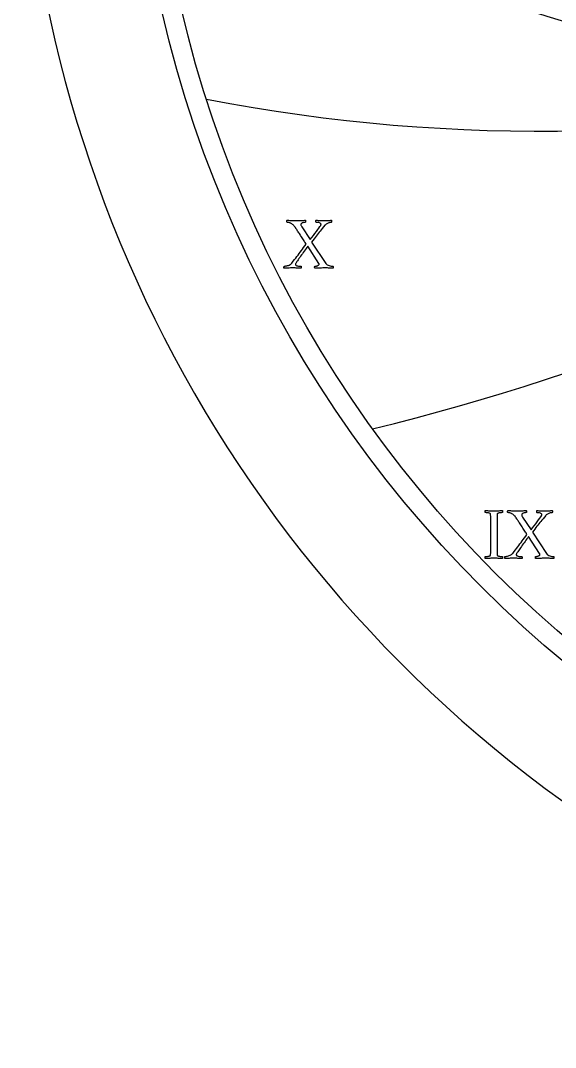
# Model space of a CAD drawing. Header units: millimetres. Extents: x -76 to 76, y -76 to 86.
# Drawn here: x -76 to -44.9, y -76 to -16.2 of the extents above; entities that cross this region are included whole.
import ezdxf

# ---------------------------------------------------------------- set-up
doc = ezdxf.new("R2010")
doc.units = ezdxf.units.MM
for name, color, linetype in [('CUT_OUTER', 1, 'Continuous'), ('ENGRAVE', 7, 'Continuous'), ('ENGRAVE_FINE', 8, 'Continuous'), ('GUIDE', 3, 'Continuous'), ('TEXT', 5, 'Continuous')]:
    doc.layers.add(name, color=color, linetype=linetype)

msp = doc.modelspace()

# ---------------------------------------------------------------- linework, layer by layer
at = {"layer": 'CUT_OUTER'}
msp.add_arc((0.0001, -0.0001), 75.9999, 179.913117, 0.0001, dxfattribs=at)
at = {"layer": 'ENGRAVE'}
msp.add_circle((0, 0), 68.4, dxfattribs=at)
for centre, radius, start, end in [((-45.7736, 79.2823), 101.9098, 259.026824, 283.6824), ((-86.0201, 86.0201), 129.6287, 283.613701, 302.105382)]:
    msp.add_arc(centre, radius, start, end, dxfattribs=at)
at = {"layer": 'ENGRAVE_FINE'}
msp.add_arc((0, 129.939), 152.7524, 243.541053, 296.458947, dxfattribs=at)
at = {"layer": 'GUIDE'}
msp.add_circle((0, 0), 69.54, dxfattribs=at)
at = {"layer": 'TEXT'}
for points in [[(-59.9534, -27.834), (-59.8774, -27.8336), (-59.8046, -27.8324), (-59.735, -27.8304), (-59.6686, -27.8275), (-59.6042, -27.8244), (-59.5403, -27.8216), (-59.4769, -27.8191), (-59.4141, -27.8168), (-59.4103, -27.8275), (-59.4076, -27.8427), (-59.406, -27.8621), (-59.4054, -27.8858), (-59.4065, -27.9085), (-59.4098, -27.9246), (-59.4152, -27.9343), (-59.4227, -27.9376), (-59.4397, -27.9383), (-59.4605, -27.9403), (-59.485, -27.9436), (-59.5133, -27.9484), (-59.543, -27.9548), (-59.5716, -27.9635), (-59.5991, -27.9743), (-59.6255, -27.9872), (-59.6482, -28.003), (-59.6643, -28.0223), (-59.674, -28.045), (-59.6773, -28.0713), (-59.674, -28.097), (-59.6643, -28.1264), (-59.6482, -28.1595), (-59.6255, -28.1965), (-59.1379, -28.9472), (-59.0441, -28.8218), (-58.9524, -28.7002), (-58.8629, -28.5824), (-58.7755, -28.4683), (-58.6951, -28.3623), (-58.6266, -28.2687), (-58.57, -28.1876), (-58.5252, -28.1188), (-58.5194, -28.108), (-58.515, -28.0972), (-58.5119, -28.0864), (-58.5101, -28.0757), (-58.5092, -28.0659), (-58.5085, -28.0584), (-58.5081, -28.053), (-58.508, -28.0498), (-58.5112, -28.0341), (-58.5209, -28.0174), (-58.5371, -27.9996), (-58.5597, -27.9807), (-58.5934, -27.9637), (-58.6428, -27.9516), (-58.7078, -27.9443), (-58.7884, -27.9419), (-58.7942, -27.9369), (-58.7987, -27.9263), (-58.8018, -27.9099), (-58.8035, -27.888), (-58.8039, -27.8649), (-58.803, -27.8453), (-58.8007, -27.8293), (-58.7971, -27.8168), (-58.7362, -27.8209), (-58.6789, -27.8249), (-58.6251, -27.8285), (-58.5748, -27.8319), (-58.5251, -27.8347), (-58.4729, -27.8367), (-58.4183, -27.8379), (-58.3613, -27.8383), (-58.2825, -27.8378), (-58.2102, -27.8362), (-58.1444, -27.8335), (-58.0851, -27.8297), (-58.0314, -27.8257), (-57.9826, -27.8222), (-57.9387, -27.8192), (-57.8996, -27.8168), (-57.8957, -27.827), (-57.8926, -27.8405), (-57.8903, -27.8572), (-57.8888, -27.8772), (-57.8892, -27.8974), (-57.8926, -27.9149), (-57.8989, -27.9298), (-57.9082, -27.9419), (-57.9199, -27.9426), (-57.9379, -27.9446), (-57.962, -27.948), (-57.9923, -27.9527), (-58.0266, -27.9597), (-58.0624, -27.9699), (-58.0999, -27.9834), (-58.139, -28.0001), (-58.178, -28.0208), (-58.2151, -28.046), (-58.2503, -28.0758), (-58.2836, -28.1102), (-58.3608, -28.204), (-58.433, -28.2914), (-58.5, -28.3723), (-58.5619, -28.4467), (-58.6208, -28.5182), (-58.6789, -28.5902), (-58.7362, -28.6627), (-58.7927, -28.7358), (-58.8513, -28.8127), (-58.9146, -28.8965), (-58.9829, -28.9874), (-59.0559, -29.0853), (-58.2275, -30.328), (-58.1932, -30.3701), (-58.1509, -30.4057), (-58.1005, -30.4348), (-58.042, -30.4574), (-57.9807, -30.4744), (-57.9222, -30.4866), (-57.8664, -30.4938), (-57.8133, -30.4963), (-57.8077, -30.5068), (-57.8041, -30.5211), (-57.8023, -30.5392), (-57.8025, -30.561), (-57.8037, -30.5823), (-57.8052, -30.5988), (-57.8069, -30.6103), (-57.809, -30.6171), (-57.8694, -30.6129), (-57.9255, -30.609), (-57.9772, -30.6054), (-58.0247, -30.602), (-58.0724, -30.5992), (-58.125, -30.5971), (-58.1825, -30.5959), (-58.2448, -30.5955), (-58.3304, -30.5959), (-58.4103, -30.5971), (-58.4846, -30.5992), (-58.5533, -30.602), (-58.6219, -30.6054), (-58.6962, -30.609), (-58.7762, -30.6129), (-58.8618, -30.6171), (-58.8693, -30.6063), (-58.8747, -30.5912), (-58.878, -30.5718), (-58.879, -30.5481), (-58.878, -30.5254), (-58.8747, -30.5092), (-58.8693, -30.4995), (-58.8618, -30.4963), (-58.8468, -30.4955), (-58.8278, -30.493), (-58.8047, -30.489), (-58.7776, -30.4833), (-58.7489, -30.4759), (-58.721, -30.4666), (-58.6939, -30.4554), (-58.6676, -30.4423), (-58.645, -30.4276), (-58.6288, -30.4116), (-58.6191, -30.3942), (-58.6158, -30.3755), (-58.6162, -30.3707), (-58.6174, -30.3652), (-58.6195, -30.3589), (-58.6223, -30.3517), (-58.6257, -30.3446), (-58.6293, -30.3382), (-58.6332, -30.3327), (-58.6374, -30.328), (-59.2803, -29.3356), (-59.3287, -29.3999), (-59.379, -29.4677), (-59.4312, -29.5391), (-59.4853, -29.6139), (-59.5399, -29.6901), (-59.5937, -29.7655), (-59.6467, -29.84), (-59.6989, -29.9138), (-59.7487, -29.985), (-59.7949, -30.0518), (-59.8372, -30.1144), (-59.8758, -30.1727), (-59.9095, -30.2244), (-59.9372, -30.2676), (-59.9591, -30.3021), (-59.975, -30.328), (-59.9774, -30.3329), (-59.9804, -30.3388), (-59.9839, -30.3458), (-59.9879, -30.3539), (-59.9917, -30.3628), (-59.9944, -30.3722), (-59.996, -30.3822), (-59.9966, -30.3927), (-59.992, -30.4117), (-59.9782, -30.4299), (-59.9553, -30.4473), (-59.9232, -30.4639), (-59.8801, -30.4781), (-59.824, -30.4882), (-59.7549, -30.4943), (-59.673, -30.4963), (-59.6672, -30.5068), (-59.6627, -30.5211), (-59.6596, -30.5392), (-59.6579, -30.561), (-59.6575, -30.5823), (-59.6584, -30.5988), (-59.6607, -30.6103), (-59.6643, -30.6171), (-59.7229, -30.6129), (-59.7819, -30.609), (-59.8415, -30.6054), (-59.9016, -30.602), (-59.9618, -30.5992), (-60.0214, -30.5971), (-60.0804, -30.5959), (-60.139, -30.5955), (-60.218, -30.5959), (-60.2911, -30.5971), (-60.3582, -30.5992), (-60.4194, -30.602), (-60.4782, -30.6054), (-60.5381, -30.609), (-60.599, -30.6129), (-60.6611, -30.6171), (-60.6644, -30.6048), (-60.6659, -30.5896), (-60.6655, -30.5714), (-60.6632, -30.5502), (-60.6601, -30.5299), (-60.6573, -30.5141), (-60.6547, -30.5029), (-60.6524, -30.4963), (-60.6394, -30.4953), (-60.6174, -30.4925), (-60.5865, -30.4878), (-60.5467, -30.4812), (-60.5017, -30.472), (-60.455, -30.4596), (-60.4068, -30.444), (-60.3569, -30.4251), (-60.309, -30.4026), (-60.2668, -30.376), (-60.2303, -30.3454), (-60.1994, -30.3107), (-60.1214, -30.2093), (-60.0473, -30.1123), (-59.9769, -30.0195), (-59.9103, -29.931), (-59.8457, -29.8446), (-59.7814, -29.7579), (-59.7173, -29.6709), (-59.6535, -29.5837), (-59.5884, -29.4946), (-59.5203, -29.4019), (-59.4493, -29.3058), (-59.3752, -29.2061), (-59.4007, -29.165), (-59.4297, -29.1193), (-59.4622, -29.069), (-59.4982, -29.0141), (-59.5362, -28.9563), (-59.5748, -28.8971), (-59.6139, -28.8365), (-59.6535, -28.7747), (-59.6929, -28.7132), (-59.7312, -28.6538), (-59.7684, -28.5967), (-59.8046, -28.5417), (-59.8385, -28.4901), (-59.8693, -28.4435), (-59.8968, -28.4017), (-59.9211, -28.3647), (-59.9409, -28.3345), (-59.955, -28.313), (-59.9635, -28.3), (-59.9664, -28.2957), (-60.0005, -28.2426), (-60.0338, -28.1954), (-60.0663, -28.1541), (-60.098, -28.1188), (-60.1307, -28.0872), (-60.1665, -28.0573), (-60.2052, -28.029), (-60.2468, -28.0023), (-60.2758, -27.9863), (-60.3067, -27.9726), (-60.3395, -27.9614), (-60.3741, -27.9527), (-60.4077, -27.9461), (-60.4372, -27.9414), (-60.4627, -27.9385), (-60.4842, -27.9376), (-60.4917, -27.9343), (-60.4971, -27.9246), (-60.5003, -27.9085), (-60.5014, -27.8858), (-60.5003, -27.8621), (-60.4971, -27.8427), (-60.4917, -27.8275), (-60.4842, -27.8168), (-60.4093, -27.8191), (-60.3401, -27.8216), (-60.2766, -27.8244), (-60.2188, -27.8275), (-60.1609, -27.8304), (-60.0974, -27.8324), (-60.0283, -27.8336), (-59.9534, -27.834)], [(-48.4435, -44.7427), (-48.3814, -44.7423), (-48.32, -44.7411), (-48.2595, -44.7391), (-48.1997, -44.7362), (-48.1397, -44.7331), (-48.0784, -44.7303), (-48.0157, -44.7278), (-47.9516, -44.7255), (-47.9442, -44.7357), (-47.9392, -44.7492), (-47.9367, -44.7659), (-47.9365, -44.7859), (-47.9383, -44.8058), (-47.9414, -44.8225), (-47.9458, -44.836), (-47.9516, -44.8463), (-47.9673, -44.8467), (-47.9883, -44.8479), (-48.0147, -44.8499), (-48.0466, -44.8527), (-48.0805, -44.8564), (-48.1134, -44.8608), (-48.1453, -44.8661), (-48.176, -44.8722), (-48.203, -44.8794), (-48.2235, -44.8883), (-48.2375, -44.8989), (-48.245, -44.911), (-48.2508, -44.9342), (-48.2553, -44.9606), (-48.2584, -44.9903), (-48.2601, -45.0232), (-48.2611, -45.0585), (-48.2618, -45.0955), (-48.2622, -45.134), (-48.2623, -45.1742), (-48.2623, -45.1807), (-48.2623, -45.1871), (-48.2623, -45.1936), (-48.2623, -45.2001), (-48.2623, -45.2066), (-48.2623, -45.213), (-48.2623, -45.2195), (-48.2623, -45.226), (-48.2623, -47.0253), (-48.2623, -47.0317), (-48.2623, -47.0382), (-48.2623, -47.0447), (-48.2623, -47.0512), (-48.2623, -47.0576), (-48.2623, -47.0641), (-48.2623, -47.0706), (-48.2623, -47.077), (-48.2622, -47.1171), (-48.2618, -47.1553), (-48.2611, -47.1915), (-48.2601, -47.2259), (-48.2584, -47.2579), (-48.2553, -47.2869), (-48.2508, -47.3129), (-48.245, -47.3359), (-48.2375, -47.3465), (-48.2235, -47.3564), (-48.203, -47.3659), (-48.176, -47.3748), (-48.1453, -47.3827), (-48.1134, -47.3893), (-48.0805, -47.3946), (-48.0466, -47.3985), (-48.0147, -47.4013), (-47.9883, -47.4034), (-47.9673, -47.4046), (-47.9516, -47.405), (-47.9458, -47.4152), (-47.9414, -47.4287), (-47.9383, -47.4454), (-47.9365, -47.4654), (-47.9367, -47.4853), (-47.9392, -47.5021), (-47.9442, -47.5155), (-47.9516, -47.5258), (-48.0157, -47.5216), (-48.0784, -47.5177), (-48.1397, -47.5141), (-48.1997, -47.5107), (-48.2595, -47.5079), (-48.32, -47.5058), (-48.3814, -47.5046), (-48.4435, -47.5042), (-48.5042, -47.5046), (-48.5654, -47.5058), (-48.6272, -47.5079), (-48.6895, -47.5107), (-48.7523, -47.5141), (-48.8157, -47.5177), (-48.8796, -47.5216), (-48.944, -47.5258), (-48.9515, -47.5155), (-48.9565, -47.5021), (-48.959, -47.4853), (-48.9592, -47.4654), (-48.9574, -47.4454), (-48.9543, -47.4287), (-48.9498, -47.4152), (-48.944, -47.405), (-48.9284, -47.4046), (-48.9074, -47.4034), (-48.8809, -47.4013), (-48.8491, -47.3985), (-48.815, -47.3946), (-48.7817, -47.3893), (-48.7492, -47.3827), (-48.7175, -47.3748), (-48.6899, -47.3659), (-48.6695, -47.3564), (-48.6564, -47.3465), (-48.6506, -47.3359), (-48.643, -47.3082), (-48.6372, -47.2766), (-48.6332, -47.2413), (-48.6312, -47.2022), (-48.6303, -47.1604), (-48.6296, -47.117), (-48.6292, -47.0719), (-48.6291, -47.0253), (-48.6291, -45.226), (-48.6292, -45.1792), (-48.6296, -45.1338), (-48.6303, -45.0897), (-48.6312, -45.0469), (-48.6332, -45.0069), (-48.6372, -44.9709), (-48.643, -44.9389), (-48.6506, -44.911), (-48.6564, -44.8989), (-48.6695, -44.8883), (-48.6899, -44.8794), (-48.7175, -44.8722), (-48.7492, -44.8661), (-48.7817, -44.8608), (-48.815, -44.8564), (-48.8491, -44.8527), (-48.8809, -44.8499), (-48.9074, -44.8479), (-48.9284, -44.8467), (-48.944, -44.8463), (-48.9498, -44.836), (-48.9543, -44.8225), (-48.9574, -44.8058), (-48.9592, -44.7859), (-48.959, -44.7659), (-48.9565, -44.7492), (-48.9515, -44.7357), (-48.944, -44.7255), (-48.8796, -44.7278), (-48.8157, -44.7303), (-48.7523, -44.7331), (-48.6895, -44.7362), (-48.6272, -44.7391), (-48.5654, -44.7411), (-48.5042, -44.7423), (-48.4435, -44.7427)], [(-47.0973, -44.7427), (-47.0212, -44.7423), (-46.9484, -44.7411), (-46.8789, -44.7391), (-46.8125, -44.7362), (-46.7481, -44.7331), (-46.6842, -44.7303), (-46.6208, -44.7278), (-46.5579, -44.7255), (-46.5542, -44.7362), (-46.5515, -44.7513), (-46.5499, -44.7708), (-46.5493, -44.7945), (-46.5504, -44.8171), (-46.5536, -44.8333), (-46.559, -44.843), (-46.5666, -44.8463), (-46.5836, -44.8469), (-46.6043, -44.849), (-46.6289, -44.8523), (-46.6572, -44.8571), (-46.6868, -44.8635), (-46.7154, -44.8722), (-46.7429, -44.883), (-46.7694, -44.8959), (-46.792, -44.9117), (-46.8082, -44.931), (-46.8179, -44.9537), (-46.8211, -44.98), (-46.8179, -45.0057), (-46.8082, -45.035), (-46.792, -45.0682), (-46.7694, -45.1052), (-46.2818, -45.8559), (-46.1879, -45.7305), (-46.0963, -45.6089), (-46.0067, -45.4911), (-45.9193, -45.377), (-45.839, -45.271), (-45.7705, -45.1774), (-45.7139, -45.0963), (-45.6691, -45.0275), (-45.6633, -45.0167), (-45.6588, -45.0059), (-45.6557, -44.9951), (-45.654, -44.9843), (-45.653, -44.9746), (-45.6524, -44.9671), (-45.652, -44.9617), (-45.6518, -44.9585), (-45.6551, -44.9428), (-45.6648, -44.9261), (-45.681, -44.9083), (-45.7036, -44.8894), (-45.7373, -44.8724), (-45.7867, -44.8603), (-45.8517, -44.853), (-45.9323, -44.8506), (-45.9381, -44.8456), (-45.9425, -44.8349), (-45.9456, -44.8186), (-45.9474, -44.7967), (-45.9478, -44.7736), (-45.9469, -44.754), (-45.9446, -44.738), (-45.9409, -44.7255), (-45.8801, -44.7296), (-45.8228, -44.7335), (-45.769, -44.7372), (-45.7187, -44.7406), (-45.669, -44.7434), (-45.6168, -44.7454), (-45.5622, -44.7466), (-45.5051, -44.747), (-45.4264, -44.7465), (-45.3541, -44.7449), (-45.2883, -44.7422), (-45.229, -44.7384), (-45.1753, -44.7344), (-45.1265, -44.7309), (-45.0825, -44.7279), (-45.0434, -44.7255), (-45.0395, -44.7357), (-45.0364, -44.7492), (-45.0341, -44.7659), (-45.0326, -44.7859), (-45.0331, -44.8061), (-45.0364, -44.8236), (-45.0428, -44.8385), (-45.0521, -44.8506), (-45.0638, -44.8513), (-45.0817, -44.8533), (-45.1059, -44.8567), (-45.1362, -44.8614), (-45.1705, -44.8684), (-45.2063, -44.8786), (-45.2438, -44.8921), (-45.2829, -44.9088), (-45.3219, -44.9295), (-45.359, -44.9547), (-45.3942, -44.9845), (-45.4275, -45.0189), (-45.5047, -45.1127), (-45.5769, -45.2001), (-45.6439, -45.281), (-45.7058, -45.3554), (-45.7647, -45.4269), (-45.8228, -45.4989), (-45.8801, -45.5714), (-45.9366, -45.6445), (-45.9951, -45.7214), (-46.0585, -45.8052), (-46.1267, -45.8961), (-46.1998, -45.994), (-45.3714, -47.2367), (-45.3371, -47.2788), (-45.2948, -47.3144), (-45.2443, -47.3435), (-45.1858, -47.3661), (-45.1246, -47.3831), (-45.0661, -47.3953), (-45.0103, -47.4025), (-44.9571, -47.405), (-44.9516, -47.4155), (-44.948, -47.4298), (-44.9462, -47.4479), (-44.9464, -47.4697), (-44.9476, -47.491), (-44.949, -47.5075), (-44.9508, -47.519), (-44.9528, -47.5258), (-45.0132, -47.5216), (-45.0693, -47.5177), (-45.1211, -47.5141), (-45.1686, -47.5107), (-45.2163, -47.5079), (-45.2689, -47.5058), (-45.3263, -47.5046), (-45.3886, -47.5042), (-45.4742, -47.5046), (-45.5542, -47.5058), (-45.6285, -47.5079), (-45.6971, -47.5107), (-45.7658, -47.5141), (-45.8401, -47.5177), (-45.92, -47.5216), (-46.0056, -47.5258), (-46.0132, -47.515), (-46.0186, -47.4999), (-46.0218, -47.4805), (-46.0229, -47.4568), (-46.0218, -47.4341), (-46.0186, -47.4179), (-46.0132, -47.4082), (-46.0056, -47.405), (-45.9907, -47.4042), (-45.9717, -47.4017), (-45.9486, -47.3977), (-45.9215, -47.392), (-45.8928, -47.3846), (-45.8649, -47.3753), (-45.8378, -47.3641), (-45.8115, -47.351), (-45.7888, -47.3363), (-45.7726, -47.3203), (-45.7629, -47.3029), (-45.7597, -47.2842), (-45.7601, -47.2794), (-45.7613, -47.2739), (-45.7633, -47.2676), (-45.7662, -47.2604), (-45.7695, -47.2533), (-45.7732, -47.2469), (-45.7771, -47.2414), (-45.7813, -47.2367), (-46.4242, -46.2443), (-46.4726, -46.3086), (-46.5229, -46.3764), (-46.5751, -46.4478), (-46.6291, -46.5226), (-46.6837, -46.5988), (-46.7375, -46.6741), (-46.7905, -46.7487), (-46.8427, -46.8225), (-46.8926, -46.8937), (-46.9387, -46.9605), (-46.9811, -47.0231), (-47.0196, -47.0814), (-47.0533, -47.1331), (-47.0811, -47.1763), (-47.103, -47.2108), (-47.1189, -47.2367), (-47.1213, -47.2415), (-47.1243, -47.2475), (-47.1278, -47.2545), (-47.1318, -47.2626), (-47.1356, -47.2715), (-47.1383, -47.2809), (-47.1399, -47.2909), (-47.1404, -47.3014), (-47.1359, -47.3204), (-47.1221, -47.3386), (-47.0992, -47.356), (-47.0671, -47.3726), (-47.0239, -47.3868), (-46.9679, -47.3969), (-46.8988, -47.403), (-46.8168, -47.405), (-46.811, -47.4155), (-46.8066, -47.4298), (-46.8035, -47.4479), (-46.8017, -47.4697), (-46.8013, -47.491), (-46.8023, -47.5075), (-46.8046, -47.519), (-46.8082, -47.5258), (-46.8667, -47.5216), (-46.9258, -47.5177), (-46.9854, -47.5141), (-47.0455, -47.5107), (-47.1057, -47.5079), (-47.1653, -47.5058), (-47.2243, -47.5046), (-47.2828, -47.5042), (-47.3619, -47.5046), (-47.4349, -47.5058), (-47.5021, -47.5079), (-47.5633, -47.5107), (-47.6221, -47.5141), (-47.682, -47.5177), (-47.7429, -47.5216), (-47.8049, -47.5258), (-47.8083, -47.5135), (-47.8098, -47.4983), (-47.8094, -47.4801), (-47.8071, -47.4589), (-47.804, -47.4385), (-47.8012, -47.4228), (-47.7986, -47.4116), (-47.7963, -47.405), (-47.7832, -47.404), (-47.7612, -47.4012), (-47.7304, -47.3965), (-47.6906, -47.3899), (-47.6456, -47.3807), (-47.5989, -47.3683), (-47.5506, -47.3527), (-47.5007, -47.3338), (-47.4529, -47.3113), (-47.4107, -47.2847), (-47.3741, -47.2541), (-47.3432, -47.2194), (-47.2653, -47.118), (-47.1911, -47.021), (-47.1208, -46.9282), (-47.0542, -46.8397), (-46.9896, -46.7533), (-46.9252, -46.6666), (-46.8612, -46.5796), (-46.7974, -46.4924), (-46.7323, -46.4033), (-46.6642, -46.3106), (-46.5931, -46.2145), (-46.5191, -46.1148), (-46.5446, -46.0737), (-46.5736, -46.028), (-46.6061, -45.9777), (-46.6421, -45.9228), (-46.6801, -45.865), (-46.7187, -45.8058), (-46.7578, -45.7452), (-46.7974, -45.6834), (-46.8368, -45.6219), (-46.8751, -45.5625), (-46.9123, -45.5054), (-46.9484, -45.4504), (-46.9824, -45.3988), (-47.0132, -45.3522), (-47.0407, -45.3104), (-47.0649, -45.2734), (-47.0848, -45.2432), (-47.0989, -45.2217), (-47.1074, -45.2087), (-47.1102, -45.2044), (-47.1444, -45.1513), (-47.1777, -45.1041), (-47.2102, -45.0628), (-47.2418, -45.0275), (-47.2746, -44.9959), (-47.3103, -44.966), (-47.349, -44.9377), (-47.3907, -44.911), (-47.4197, -44.895), (-47.4506, -44.8813), (-47.4833, -44.8701), (-47.518, -44.8614), (-47.5516, -44.8548), (-47.5811, -44.85), (-47.6066, -44.8472), (-47.628, -44.8463), (-47.6356, -44.843), (-47.641, -44.8333), (-47.6442, -44.8171), (-47.6453, -44.7945), (-47.6442, -44.7708), (-47.641, -44.7513), (-47.6356, -44.7362), (-47.628, -44.7255), (-47.5532, -44.7278), (-47.484, -44.7303), (-47.4205, -44.7331), (-47.3627, -44.7362), (-47.3048, -44.7391), (-47.2413, -44.7411), (-47.1721, -44.7423), (-47.0973, -44.7427)]]:
    msp.add_lwpolyline(points, close=True, dxfattribs=at)

doc.saveas('drawing.dxf')
